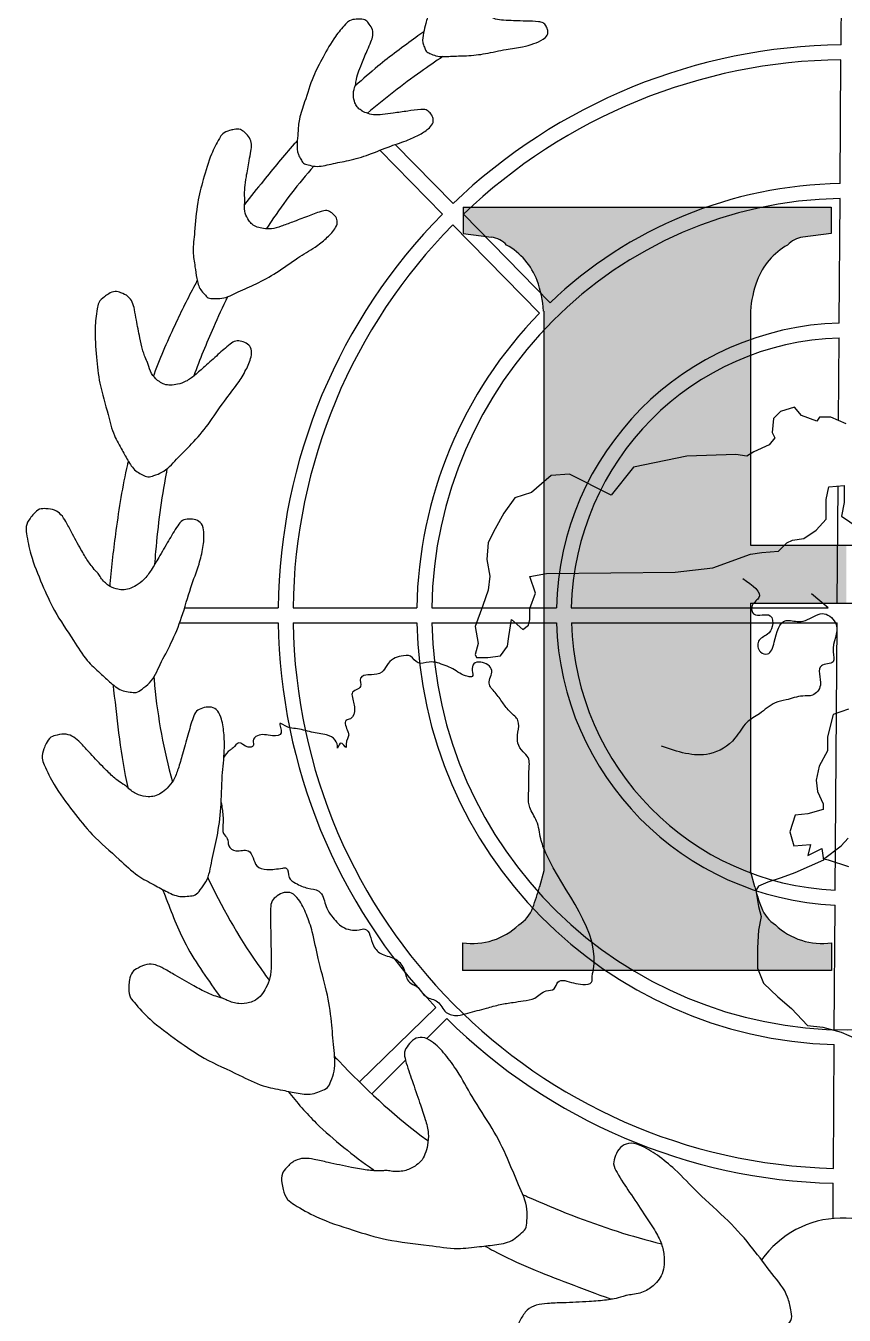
# Model space of a CAD drawing. Extents: x -2331248 to -1198620, y -977263 to -545844.
# Drawn here: x -2326467 to -2324678, y -710726 to -707908 of the extents above; entities that cross this region are included whole.
import ezdxf

# ---------------------------------------------------------------- set-up
doc = ezdxf.new("R2010")
doc.units = 0
doc.header["$LTSCALE"] = 1000
doc.header["$MEASUREMENT"] = 0
doc.layers.get('0').update_dxf_attribs({"linetype": 'CONTINUOUS'})

msp = doc.modelspace()

# ---------------------------------------------------------------- hatches: boundary and pattern name
msp.add_hatch(color=256).paths.add_polyline_path([(-2325335.1, -709754.7), (-2325344.3, -709789.6, -0.026595), (-2325358.9, -709835.4, -0.160007), (-2325389.4, -709873.2, -0.229054), (-2325512.2, -709912.4), (-2325512.2, -709972.7), (-2325109.1, -709972.7), (-2324706, -709972.7), (-2324706, -709912.4, -0.229054), (-2324828.8, -709873.2, -0.160007), (-2324859.4, -709835.4, -0.026595), (-2324874, -709789.6), (-2324883.1, -709754.7), (-2324883.1, -709170.2), (-2324673.6, -709170.2), (-2324673.6, -709043.2), (-2324883.1, -709043.2), (-2324883.1, -708531.8, -0.072496), (-2324868.8, -708465.2, -0.17836), (-2324802.2, -708387.5, -0.179281), (-2324768.8, -708370), (-2324706.9, -708362.1), (-2324706.9, -708304.4), (-2325109.1, -708304.4), (-2325511.3, -708304.4), (-2325511.3, -708362.1), (-2325449.4, -708370, -0.179281), (-2325416.1, -708387.5, -0.17836), (-2325349.4, -708465.2, -0.072496), (-2325335.1, -708531.8)])

# ---------------------------------------------------------------- linework, layer by layer
for p, q in [((-2324685.3, -707949.9), (-2324683.3, -707665.3)), ((-2324687.3, -708253), (-2324685.5, -707982.6)), ((-2325732.2, -708093.5), (-2325730.8, -708094.9)), ((-2325693, -708180.3), (-2325556.4, -708319.8)), ((-2325659.6, -708167.7), (-2325533.2, -708296.8)), ((-2324689.4, -708557.9), (-2324687.6, -708285.6)), ((-2325511.3, -708304.4), (-2325511.3, -708362.1)), ((-2325511.3, -708304.4), (-2324706.9, -708304.4)), ((-2325510.4, -708320.2), (-2325321.2, -708513.4)), ((-2324706.9, -708304.4), (-2324706.9, -708362.1)), ((-2325533.6, -708343.1), (-2325344.5, -708536.3)), ((-2325511.3, -708362.1), (-2325449.4, -708370)), ((-2324706.9, -708362.1), (-2324768.8, -708370)), ((-2325335.1, -708531.8), (-2325335.1, -709754.7)), ((-2324883.1, -708531.8), (-2324883.1, -709043.2)), ((-2324690.9, -708770.9), (-2324689.7, -708590.5)), ((-2324693.7, -709170.2), (-2324691.9, -708914.3)), ((-2324883.1, -709043.2), (-2324464.1, -709043.2)), ((-2324883.1, -709170.2), (-2324883.1, -709754.7)), ((-2324883.1, -709170.2), (-2324464.1, -709170.2)), ((-2324713.8, -709180.1), (-2324749.8, -709149.3)), ((-2326119.6, -709180.1), (-2325915.2, -709180.1)), ((-2325882.6, -709180.1), (-2325612.2, -709180.1)), ((-2325579.6, -709180.1), (-2325307.4, -709180.1)), ((-2325274.7, -709180.1), (-2324713.8, -709180.1)), ((-2326130.4, -709212.7), (-2325915.2, -709212.7)), ((-2325882.5, -709212.7), (-2325612.1, -709212.7)), ((-2325579.5, -709212.7), (-2325307.3, -709212.7)), ((-2325274.6, -709212.7), (-2324694, -709212.7)), ((-2324698, -709797.1), (-2324694, -709212.7)), ((-2325335.1, -709754.7), (-2325344.3, -709789.6)), ((-2324874, -709789.6), (-2324883.1, -709754.7)), ((-2324700.1, -710103.5), (-2324698.2, -709829.7)), ((-2325512.2, -709912.4), (-2325512.2, -709972.7)), ((-2324706, -709912.4), (-2324706, -709972.7)), ((-2324706, -709972.7), (-2325512.2, -709972.7)), ((-2325737.7, -710216.2), (-2325570.7, -710053.5)), ((-2325590.3, -710121.6), (-2325546.8, -710077.8)), ((-2324702.2, -710405.1), (-2324700.3, -710134.6)), ((-2325710.5, -710242.5), (-2325637, -710168.6)), ((-2324702.9, -710513.6), (-2324702.4, -710437.7))]:
    msp.add_line(p, q)
at = {"color": 1}
for points in [[(-2324674.4, -708778.4), (-2324708, -708763.2), (-2324732.4, -708763.2), (-2324738.5, -708772.3), (-2324772.1, -708760.1), (-2324787.4, -708741.8), (-2324817.9, -708751), (-2324833.2, -708766.2), (-2324836.2, -708796.7), (-2324830.1, -708808.9), (-2324842.3, -708824.2), (-2324875.9, -708839.4), (-2324891.2, -708848.6), (-2324915.6, -708845.5), (-2325022.5, -708848.6), (-2325138.5, -708873), (-2325187.4, -708934), (-2325279, -708888.3), (-2325318.7, -708891.3), (-2325340, -708909.6), (-2325361.4, -708927.9), (-2325398.1, -708940.1), (-2325422.5, -708973.7), (-2325440.8, -709007.3), (-2325456.1, -709037.8), (-2325459.1, -709074.4), (-2325453, -709111), (-2325456.1, -709141.5), (-2325468.3, -709175.1), (-2325484.6, -709221.3), (-2325478.5, -709257.9), (-2325484.6, -709282.3), (-2325481.5, -709288.4), (-2325457.1, -709288.4), (-2325429.6, -709285.3), (-2325414.3, -709264), (-2325411.3, -709242.6), (-2325405.2, -709206), (-2325380.8, -709227.4), (-2325368.5, -709218.2), (-2325365.5, -709206), (-2325365.5, -709181.6), (-2325353.3, -709148), (-2325365.5, -709111.4), (-2325328.9, -709105.3), (-2325047.9, -709102.3), (-2324965.5, -709093.1), (-2324883.1, -709062.6), (-2324858.6, -709059.5), (-2324822, -709056.5), (-2324803.7, -709038.2), (-2324791.5, -709032.1), (-2324767, -709029), (-2324739.5, -709010.7), (-2324718.2, -708986.3), (-2324718.2, -708943.6), (-2324712.1, -708916.1), (-2324678.5, -708913.1), (-2324678.5, -708949.7), (-2324684.6, -708980.2), (-2324647.9, -709004.6)], [(-2324669.3, -709401.3), (-2324702.9, -709413.5), (-2324715.1, -709462.3), (-2324715.1, -709492.8), (-2324733.4, -709526.4), (-2324739.5, -709556.9), (-2324736.5, -709581.3), (-2324724.3, -709608.8), (-2324724.3, -709621), (-2324757.9, -709630.1), (-2324785.3, -709633.2), (-2324797.6, -709669.8), (-2324788.4, -709700.3), (-2324751.8, -709697.2), (-2324757.9, -709721.6), (-2324727.3, -709706.4), (-2324723.6, -709731.5), (-2324786.4, -709759.1), (-2324815.9, -709770.2), (-2324845.4, -709779.4), (-2324865.7, -709788.6), (-2324871.3, -709797.9), (-2324865.7, -709832.9), (-2324860.2, -709855), (-2324865.7, -709884.5), (-2324867.6, -709923.3), (-2324867.6, -709967.5), (-2324854.7, -710000.7), (-2324823.3, -710030.2), (-2324793.8, -710056), (-2324758.7, -710092.9), (-2324725.5, -710096.6), (-2324684.9, -710107.7), (-2324651.7, -710122.4)], [(-2324668.3, -709746.2), (-2324712.6, -709731.5), (-2324723.6, -709729.6), (-2324684.9, -709700.1), (-2324670.1, -709683.5)]]:
    msp.add_lwpolyline(points, dxfattribs=at)
for centre, radius, start, end in [((-2324671.2, -709194), 1244.1, 90.6474, 133.856), ((-2324671.2, -709194), 1211.5, 90.6755, 133.8417), ((-2324671.2, -709194), 941.1, 90.983, 133.6857), ((-2324671.2, -709194), 908.5, 91.0325, 179.1258), ((-2324671.2, -709194), 1244.1, 135.3592, 179.3616), ((-2324671.2, -709194), 1211.5, 135.3854, 179.3444), ((-2325456.3, -708423.7), 54.1, 42.0433, 82.6996), ((-2324762, -708423.7), 54.1, 97.3004, 137.9567), ((-2325488.2, -708516.8), 148.1, 20.3964, 60.8482), ((-2324730, -708516.8), 148.1, 119.1518, 159.6036), ((-2325570.8, -708547.5), 236.2, 3.8106, 20.3964), ((-2324647.5, -708547.5), 236.2, 159.6036, 176.1894), ((-2324671.2, -709194), 941.1, 135.673, 179.1561), ((-2324671.2, -709194), 636.3, 91.6431, 178.7518), ((-2324671.2, -709194), 603.7, 91.7533, 178.6843), ((-2324671.2, -709194), 1244.1, 180.8649, 223.6998), ((-2324671.2, -709194), 1211.5, 180.8882, 268.5351), ((-2324671.2, -709194), 941.1, 181.1433, 268.2277), ((-2324671.2, -709194), 908.5, 181.1844, 358.8156), ((-2324671.2, -709194), 636.3, 181.6911, 267.5675), ((-2324671.2, -709194), 603.7, 181.7825, 267.4573), ((-2325781.6, -709675.3), 452, 339.2565, 345.3501), ((-2324436.7, -709675.3), 452, 194.6499, 200.7435), ((-2325431.7, -709807.8), 77.9, 302.8938, 339.2565), ((-2324786.5, -709807.8), 77.9, 200.7435, 237.1062), ((-2325491.3, -709765.7), 148.1, 261.8736, 313.4788), ((-2324726.9, -709765.7), 148.1, 226.5212, 278.1264), ((-2324671.2, -709194), 1244.1, 225.2684, 268.5632), ((-2324682.6, -710729.3), 215.6, 37.5741, 144.9041)]:
    msp.add_arc(centre, radius, start, end)
for points, knots in [([(-2325463.7, -707827.1), (-2325463.6, -707826.4), (-2325460.5, -707817.2), (-2325456.2, -707808), (-2325443.8, -707787.4), (-2325432.1, -707769.2), (-2325421, -707752.8), (-2325414.1, -707740.7), (-2325412.4, -707728), (-2325416.9, -707717.5), (-2325422.3, -707707.1), (-2325432.2, -707704.1), (-2325442.8, -707702.3), (-2325454.2, -707701.7), (-2325469.4, -707713), (-2325492, -707731.9), (-2325517.5, -707763.7), (-2325546.9, -707801.3), (-2325565.6, -707840.9), (-2325585.6, -707874), (-2325591.8, -707901.5), (-2325598.1, -707923.6), (-2325601, -707942), (-2325595.8, -707954.6), (-2325593, -707964.7), (-2325582.1, -707969.2), (-2325565.3, -707977), (-2325537.2, -707974.2), (-2325501.5, -707974.2), (-2325460.5, -707969.8), (-2325420.4, -707959.7), (-2325384.6, -707955.5), (-2325357.3, -707948), (-2325338.7, -707940.3), (-2325326.3, -707930.1), (-2325325, -707918.2), (-2325329.5, -707909.2), (-2325335.9, -707900.6), (-2325352, -707898.5), (-2325373.2, -707898.1), (-2325398.8, -707897.2), (-2325421.3, -707896.5), (-2325439.4, -707894.8), (-2325452.7, -707888.4), (-2325462.5, -707881.5), (-2325469.3, -707873.4), (-2325472.6, -707862.6), (-2325473.6, -707849.2), (-2325469.2, -707837.1), (-2325464.7, -707830.2), (-2325463.9, -707827.5), (-2325463.7, -707827)], [13.077213, 13.077213, 13.077213, 13.077213, 13.120526, 13.560263, 14.011793, 14.691864, 15.094349, 15.38576, 15.650406, 15.951091, 16.170089, 16.426599, 16.623019, 16.932745, 17.173585, 17.897756, 18.998414, 19.984356, 21.206376, 22.026155, 22.651219, 23.14138, 23.642442, 23.881721, 24.094079, 24.321994, 24.651393, 25.387501, 26.19836, 27.15922, 28.228555, 29.073063, 29.655064, 30.184934, 30.476632, 30.707368, 30.947902, 31.171247, 31.411907, 32.016305, 32.678016, 33.180541, 33.586718, 33.920223, 34.188456, 34.423672, 34.634205, 34.965314, 35.339812, 35.497413, 35.533576, 35.533576, 35.533576, 35.533576]), ([(-2325745.6, -708034.4), (-2325745.6, -708033.6), (-2325743.9, -708023), (-2325741, -708012.1), (-2325731.3, -707987.1), (-2325721.9, -707965.1), (-2325712.9, -707944.9), (-2325707.7, -707930.4), (-2325708.1, -707916.1), (-2325715.1, -707905.5), (-2325723, -707895.2), (-2325734.4, -707893.7), (-2325746.4, -707893.8), (-2325759, -707895.3), (-2325773.4, -707910.6), (-2325794.6, -707935.6), (-2325816.4, -707975.3), (-2325841.5, -708022), (-2325854.5, -708068.9), (-2325870.1, -708108.9), (-2325871.6, -708140.2), (-2325874.2, -708165.6), (-2325874, -708186.3), (-2325865.9, -708199.2), (-2325860.9, -708209.6), (-2325848, -708212.5), (-2325828.2, -708217.8), (-2325797.9, -708209.5), (-2325758.9, -708202.7), (-2325714.9, -708190.1), (-2325672.8, -708171.3), (-2325634.5, -708159.9), (-2325606, -708146.5), (-2325587.2, -708134.5), (-2325575.5, -708121), (-2325576.3, -708107.8), (-2325582.9, -708098.8), (-2325591.6, -708090.5), (-2325609.6, -708091.4), (-2325632.9, -708094.9), (-2325661.2, -708098.8), (-2325685.9, -708102.3), (-2325706, -708103.9), (-2325721.7, -708099.5), (-2325733.9, -708093.7), (-2325742.8, -708086.2), (-2325748.5, -708074.9), (-2325752.1, -708060.5), (-2325749.6, -708046.4), (-2325746, -708038), (-2325745.6, -708034.9), (-2325745.5, -708034.3)], [13.077213, 13.077213, 13.077213, 13.077213, 13.120526, 13.560263, 14.011793, 14.691864, 15.094349, 15.38576, 15.650406, 15.951091, 16.170089, 16.426599, 16.623019, 16.932745, 17.173585, 17.897756, 18.998414, 19.984356, 21.206376, 22.026155, 22.651219, 23.14138, 23.642442, 23.881721, 24.094079, 24.321994, 24.651393, 25.387501, 26.19836, 27.15922, 28.228555, 29.073063, 29.655064, 30.184934, 30.476632, 30.707368, 30.947902, 31.171247, 31.411907, 32.016305, 32.678016, 33.180541, 33.586718, 33.920223, 34.188456, 34.423672, 34.634205, 34.965314, 35.339812, 35.497413, 35.533576, 35.533576, 35.533576, 35.533576]), ([(-2325597.1, -707921.3), (-2325602.8, -707925.4), (-2325636.6, -707949.9), (-2325687.7, -707987.5), (-2325730.2, -708024.8), (-2325746.6, -708039.2), (-2325746.6, -708039.2)], [3.217272, 3.217272, 3.217272, 3.217272, 3.652302, 5.825507, 7.179914, 7.186565, 7.186565, 7.186565, 7.186565]), ([(-2325555.5, -707975.5), (-2325571.5, -707986.4), (-2325628.1, -708025.4), (-2325682.8, -708067.4), (-2325720.3, -708099.5)], [3.293663, 3.293663, 3.293663, 3.293663, 4.503387, 7.588139, 7.588139, 7.588139, 7.588139]), ([(-2325987.9, -708288), (-2325988.1, -708287.2), (-2325988.8, -708275.4), (-2325988.4, -708263), (-2325984.2, -708233.9), (-2325979.6, -708207.9), (-2325974.8, -708184.1), (-2325972.8, -708167.3), (-2325976.8, -708152), (-2325986.9, -708142.3), (-2325997.9, -708133.3), (-2326010.5, -708134.5), (-2326023.3, -708137.5), (-2326036.5, -708142.2), (-2326048.2, -708162.1), (-2326064.7, -708194.2), (-2326078.4, -708242.1), (-2326093.7, -708298.4), (-2326096.1, -708351.8), (-2326103, -708398.6), (-2326097, -708432.5), (-2326093.6, -708460.3), (-2326088.2, -708482.5), (-2326076.3, -708494.3), (-2326068.4, -708504.2), (-2326053.9, -708504.2), (-2326031.3, -708505), (-2326001, -708488.6), (-2325960.8, -708471.7), (-2325916.7, -708447.4), (-2325876.2, -708416.9), (-2325837.9, -708395.3), (-2325810.7, -708373.9), (-2325793.4, -708356.5), (-2325784.2, -708339.1), (-2325788.3, -708325.1), (-2325797.7, -708317.1), (-2325809, -708310.4), (-2325828.1, -708315.7), (-2325852.2, -708325.2), (-2325881.5, -708336.3), (-2325907.2, -708346.2), (-2325928.3, -708352.8), (-2325946.3, -708351.9), (-2325960.7, -708348.8), (-2325972.2, -708342.9), (-2325981.1, -708332.2), (-2325988.5, -708317.6), (-2325989.3, -708301.9), (-2325987.5, -708292), (-2325987.8, -708288.6), (-2325987.8, -708287.9)], [13.077213, 13.077213, 13.077213, 13.077213, 13.120526, 13.560263, 14.011793, 14.691864, 15.094349, 15.38576, 15.650406, 15.951091, 16.170089, 16.426599, 16.623019, 16.932745, 17.173585, 17.897756, 18.998414, 19.984356, 21.206376, 22.026155, 22.651219, 23.14138, 23.642442, 23.881721, 24.094079, 24.321994, 24.651393, 25.387501, 26.19836, 27.15922, 28.228555, 29.073063, 29.655064, 30.184934, 30.476632, 30.707368, 30.947902, 31.171247, 31.411907, 32.016305, 32.678016, 33.180541, 33.586718, 33.920223, 34.188456, 34.423672, 34.634205, 34.965314, 35.339812, 35.497413, 35.533576, 35.533576, 35.533576, 35.533576]), ([(-2325873.4, -708159.4), (-2325875.6, -708161.8), (-2325901.4, -708189.9), (-2325939.4, -708236.9), (-2325975.2, -708281.4), (-2325988.5, -708299)], [10.824914, 10.824914, 10.824914, 10.824914, 11.027742, 13.214589, 14.594713, 14.594713, 14.594713, 14.594713]), ([(-2325837.4, -708214.9), (-2325871, -708253.2), (-2325905.9, -708298.9), (-2325937.7, -708346.7), (-2325941.1, -708352)], [11.012867, 11.012867, 11.012867, 11.012867, 14.193364, 14.591432, 14.591432, 14.591432, 14.591432]), ([(-2326092.1, -708464.9), (-2326093, -708466.5), (-2326109, -708496.5), (-2326142.5, -708563.7), (-2326172.8, -708632.3), (-2326187.5, -708672.3), (-2326188, -708673.8)], [18.66986, 18.66986, 18.66986, 18.66986, 18.782901, 20.7969, 23.363188, 23.460767, 23.460767, 23.460767, 23.460767]), ([(-2326201.3, -708642.3), (-2326201.8, -708641.5), (-2326207.2, -708629.7), (-2326211.6, -708616.8), (-2326218.7, -708585.2), (-2326224.1, -708556.7), (-2326228.5, -708530.4), (-2326232.9, -708512.2), (-2326243.1, -708498.2), (-2326257.2, -708492.1), (-2326272, -708487.1), (-2326284.6, -708493.3), (-2326296.5, -708501.3), (-2326308.2, -708511.4), (-2326312.5, -708536.4), (-2326317, -708575.8), (-2326312.4, -708630.4), (-2326306.1, -708694.3), (-2326287.8, -708750.1), (-2326276.6, -708801), (-2326257.1, -708833.5), (-2326242.7, -708860.8), (-2326228.5, -708881.5), (-2326211.8, -708889), (-2326199.7, -708896.1), (-2326184.8, -708890.4), (-2326161.3, -708882.4), (-2326136.5, -708853.7), (-2326101.7, -708820.6), (-2326065.9, -708778.4), (-2326036.2, -708731.3), (-2326005.2, -708694.1), (-2325985.6, -708661.5), (-2325974.6, -708636.8), (-2325971.9, -708615.4), (-2325981.6, -708602.6), (-2325994.4, -708598), (-2326008.6, -708595.4), (-2326026.2, -708608.4), (-2326047.3, -708627.6), (-2326073.1, -708650.5), (-2326095.7, -708670.7), (-2326114.8, -708685.7), (-2326133.6, -708691.8), (-2326149.7, -708694.2), (-2326163.8, -708692.6), (-2326177, -708685.1), (-2326190.4, -708673), (-2326197.3, -708657.2), (-2326199.4, -708646.2), (-2326201, -708642.9), (-2326201.3, -708642.2)], [13.077213, 13.077213, 13.077213, 13.077213, 13.120526, 13.560263, 14.011793, 14.691864, 15.094349, 15.38576, 15.650406, 15.951091, 16.170089, 16.426599, 16.623019, 16.932745, 17.173585, 17.897756, 18.998414, 19.984356, 21.206376, 22.026155, 22.651219, 23.14138, 23.642442, 23.881721, 24.094079, 24.321994, 24.651393, 25.387501, 26.19836, 27.15922, 28.228555, 29.073063, 29.655064, 30.184934, 30.476632, 30.707368, 30.947902, 31.171247, 31.411907, 32.016305, 32.678016, 33.180541, 33.586718, 33.920223, 34.188456, 34.423672, 34.634205, 34.965314, 35.339812, 35.497413, 35.533576, 35.533576, 35.533576, 35.533576]), ([(-2326025.6, -708500.5), (-2326036.5, -708522.6), (-2326063, -708579.4), (-2326086.4, -708637.6), (-2326099.4, -708673.4)], [18.148121, 18.148121, 18.148121, 18.148121, 19.682962, 22.062356, 22.062356, 22.062356, 22.062356]), ([(-2326242.8, -708859.6), (-2326243.4, -708862.1), (-2326255, -708912), (-2326269.3, -709001.5), (-2326279.8, -709090.4), (-2326282.9, -709131.2), (-2326283.1, -709132.9)], [27.498238, 27.498238, 27.498238, 27.498238, 27.657433, 30.703039, 33.149521, 33.25637, 33.25637, 33.25637, 33.25637]), ([(-2326157.7, -708876), (-2326158.5, -708879.7), (-2326170.5, -708939.4), (-2326179.2, -709009.5), (-2326184.7, -709076.3), (-2326185.4, -709085.8)], [26.457719, 26.457719, 26.457719, 26.457719, 26.689194, 30.26996, 30.865347, 30.865347, 30.865347, 30.865347]), ([(-2326311.5, -709102), (-2326312.4, -709101.3), (-2326322, -709090.7), (-2326330.9, -709078.7), (-2326349, -709048), (-2326364.2, -709019.9), (-2326377.7, -708993.8), (-2326388.4, -708976.4), (-2326403.8, -708965), (-2326420.6, -708963.5), (-2326437.8, -708963.2), (-2326448.9, -708973.9), (-2326458.7, -708986.4), (-2326467.6, -709000.8), (-2326463.6, -709028.5), (-2326455.1, -709071.2), (-2326431.8, -709126.9), (-2326403.8, -709191.7), (-2326365.8, -709244), (-2326337, -709293.4), (-2326305.6, -709320.9), (-2326281.4, -709344.7), (-2326259.6, -709361.6), (-2326239.5, -709363.8), (-2326224.5, -709367.2), (-2326210.8, -709356.3), (-2326188.9, -709339.9), (-2326172.5, -709301.5), (-2326147.2, -709255.2), (-2326123.9, -709198.9), (-2326108.7, -709139.6), (-2326088.7, -709090.2), (-2326079.1, -709049.4), (-2326076, -709019.9), (-2326080.4, -708996.5), (-2326094.9, -708986.4), (-2326109.8, -708985.9), (-2326125.5, -708988), (-2326139.6, -709007.5), (-2326155.2, -709034.7), (-2326174.5, -709067.4), (-2326191.4, -709096.1), (-2326206.4, -709118.3), (-2326224, -709131), (-2326240, -709138.9), (-2326255.3, -709142), (-2326271.7, -709138.6), (-2326289.8, -709130.4), (-2326302.4, -709116.2), (-2326308.2, -709105.4), (-2326311.1, -709102.4), (-2326311.6, -709101.9)], [13.077213, 13.077213, 13.077213, 13.077213, 13.120526, 13.560263, 14.011793, 14.691864, 15.094349, 15.38576, 15.650406, 15.951091, 16.170089, 16.426599, 16.623019, 16.932745, 17.173585, 17.897756, 18.998414, 19.984356, 21.206376, 22.026155, 22.651219, 23.14138, 23.642442, 23.881721, 24.094079, 24.321994, 24.651393, 25.387501, 26.19836, 27.15922, 28.228555, 29.073063, 29.655064, 30.184934, 30.476632, 30.707368, 30.947902, 31.171247, 31.411907, 32.016305, 32.678016, 33.180541, 33.586718, 33.920223, 34.188456, 34.423672, 34.634205, 34.965314, 35.339812, 35.497413, 35.533576, 35.533576, 35.533576, 35.533576]), ([(-2326186.8, -709331.4), (-2326186.3, -709337.6), (-2326179.6, -709414.8), (-2326165.2, -709491.4), (-2326146.3, -709560.4)], [35.980817, 35.980817, 35.980817, 35.980817, 36.370011, 40.813039, 40.813039, 40.813039, 40.813039]), ([(-2326276.3, -709348.1), (-2326275.8, -709352.1), (-2326266.4, -709427.3), (-2326259.9, -709503.5), (-2326243.6, -709573.2), (-2326243.6, -709573.3)], [37.749373, 37.749373, 37.749373, 37.749373, 37.995926, 42.481303, 42.490057, 42.490057, 42.490057, 42.490057]), ([(-2326251.2, -709567.3), (-2326252.2, -709566.9), (-2326264.5, -709558.9), (-2326276.6, -709549.2), (-2326302.6, -709523.3), (-2326325.1, -709499.2), (-2326345.4, -709476.7), (-2326360.7, -709462.1), (-2326379, -709454.8), (-2326396.2, -709457.6), (-2326413.4, -709461.9), (-2326421.7, -709475.4), (-2326428.2, -709490.4), (-2326433.3, -709507.1), (-2326422.1, -709533.7), (-2326402.4, -709574.1), (-2326364.7, -709623.6), (-2326319.8, -709681), (-2326268.2, -709723.2), (-2326226.6, -709765), (-2326188.1, -709784.3), (-2326157.7, -709801.6), (-2326131.5, -709812.8), (-2326110.9, -709809.8), (-2326095, -709809.3), (-2326084.2, -709794.7), (-2326066.6, -709772.7), (-2326060.3, -709730.2), (-2326047.2, -709677.3), (-2326038.6, -709615.1), (-2326039, -709551.9), (-2326031.9, -709497.4), (-2326033, -709454.2), (-2326037.6, -709423.9), (-2326048.1, -709401.8), (-2326065.2, -709395.4), (-2326080.2, -709398.8), (-2326095.3, -709405.1), (-2326104.3, -709428.2), (-2326112.7, -709459.4), (-2326123.5, -709497), (-2326132.8, -709530.1), (-2326142, -709556.1), (-2326156.2, -709573.5), (-2326170.2, -709585.5), (-2326184.6, -709592.6), (-2326201.9, -709593.5), (-2326222, -709590.1), (-2326238.3, -709579.1), (-2326246.9, -709569.9), (-2326250.6, -709567.7), (-2326251.2, -709567.2)], [13.077213, 13.077213, 13.077213, 13.077213, 13.120526, 13.560263, 14.011793, 14.691864, 15.094349, 15.38576, 15.650406, 15.951091, 16.170089, 16.426599, 16.623019, 16.932745, 17.173585, 17.897756, 18.998414, 19.984356, 21.206376, 22.026155, 22.651219, 23.14138, 23.642442, 23.881721, 24.094079, 24.321994, 24.651393, 25.387501, 26.19836, 27.15922, 28.228555, 29.073063, 29.655064, 30.184934, 30.476632, 30.707368, 30.947902, 31.171247, 31.411907, 32.016305, 32.678016, 33.180541, 33.586718, 33.920223, 34.188456, 34.423672, 34.634205, 34.965314, 35.339812, 35.497413, 35.533576, 35.533576, 35.533576, 35.533576]), ([(-2326068.9, -709769.8), (-2326065.6, -709776.8), (-2326030.3, -709850.4), (-2325985.3, -709925.5), (-2325938.3, -709989.5), (-2325934.7, -709994.2)], [45.438691, 45.438691, 45.438691, 45.438691, 45.919967, 50.518444, 50.88878, 50.88878, 50.88878, 50.88878]), ([(-2326038.8, -710032.8), (-2326039.9, -710032.6), (-2326055, -710028.3), (-2326070.2, -710022.2), (-2326104.6, -710003.9), (-2326134.8, -709986.4), (-2326162.3, -709969.9), (-2326182.3, -709959.7), (-2326203.1, -709957.9), (-2326219.7, -709966.1), (-2326235.9, -709975.7), (-2326240.1, -709992), (-2326242.1, -710009.2), (-2326242.1, -710027.8), (-2326222.6, -710051.3), (-2326190.2, -710086.3), (-2326136.7, -710124.8), (-2326073.4, -710169.2), (-2326008.1, -710196.2), (-2325952.9, -710225.8), (-2325908, -710233.5), (-2325871.8, -710241.7), (-2325841.7, -710245), (-2325821.8, -710235.5), (-2325805.8, -710230.1), (-2325799.3, -710212.1), (-2325788.2, -710184.3), (-2325795, -710139.2), (-2325797.9, -710081.5), (-2325808.4, -710015.7), (-2325828.2, -709951.7), (-2325837.8, -709894.2), (-2325852.3, -709850.8), (-2325866.3, -709821.4), (-2325883.7, -709802.2), (-2325903, -709801), (-2325917.2, -709809.1), (-2325930.6, -709820.1), (-2325932.6, -709846.3), (-2325931.5, -709880.6), (-2325930.9, -709922.1), (-2325930.1, -709958.5), (-2325931.4, -709987.8), (-2325940.6, -710009.7), (-2325951, -710026.3), (-2325963.4, -710037.9), (-2325980.7, -710044.1), (-2326002.2, -710046.8), (-2326022.1, -710040.8), (-2326033.7, -710034), (-2326038.1, -710032.9), (-2326038.9, -710032.7)], [13.077213, 13.077213, 13.077213, 13.077213, 13.120526, 13.560263, 14.011793, 14.691864, 15.094349, 15.38576, 15.650406, 15.951091, 16.170089, 16.426599, 16.623019, 16.932745, 17.173585, 17.897756, 18.998414, 19.984356, 21.206376, 22.026155, 22.651219, 23.14138, 23.642442, 23.881721, 24.094079, 24.321994, 24.651393, 25.387501, 26.19836, 27.15922, 28.228555, 29.073063, 29.655064, 30.184934, 30.476632, 30.707368, 30.947902, 31.171247, 31.411907, 32.016305, 32.678016, 33.180541, 33.586718, 33.920223, 34.188456, 34.423672, 34.634205, 34.965314, 35.339812, 35.497413, 35.533576, 35.533576, 35.533576, 35.533576]), ([(-2326167.7, -709795.8), (-2326165.9, -709800.3), (-2326149.9, -709841.3), (-2326118.3, -709926), (-2326067.2, -709994.7), (-2326040.3, -710032.5)], [47.387864, 47.387864, 47.387864, 47.387864, 47.693158, 50.122263, 53.010165, 53.010165, 53.010165, 53.010165]), ([(-2325683, -710410), (-2325684.3, -710410.3), (-2325701.5, -710410.8), (-2325719.4, -710409.5), (-2325761.7, -710401.9), (-2325799.2, -710393.9), (-2325833.6, -710385.8), (-2325858, -710381.9), (-2325880.3, -710387.1), (-2325895, -710401.2), (-2325908.7, -710416.7), (-2325907.6, -710435.2), (-2325903.9, -710453.9), (-2325897.6, -710473.3), (-2325869.3, -710491.4), (-2325823.5, -710517), (-2325754.5, -710539.4), (-2325673.3, -710564.6), (-2325595.8, -710570.8), (-2325528, -710583.1), (-2325478.4, -710576), (-2325437.7, -710572.5), (-2325405.2, -710565.8), (-2325387.4, -710549.2), (-2325372.5, -710538.1), (-2325371.8, -710517), (-2325369.6, -710484.2), (-2325391.9, -710439.3), (-2325414.4, -710379.9), (-2325447.6, -710314.5), (-2325489.9, -710254.1), (-2325519.3, -710197.2), (-2325549.1, -710156.6), (-2325573.6, -710130.6), (-2325598.4, -710116.3), (-2325619, -710121.6), (-2325631.1, -710134.8), (-2325641.5, -710150.9), (-2325634.7, -710179), (-2325622, -710214.5), (-2325607.4, -710257.8), (-2325594.3, -710295.6), (-2325585.8, -710326.7), (-2325587.9, -710352.8), (-2325593.3, -710373.6), (-2325602.4, -710390), (-2325618.4, -710402.3), (-2325640, -710412.4), (-2325662.8, -710412.7), (-2325677.3, -710409.6), (-2325682.2, -710409.9), (-2325683.1, -710409.9)], [13.077213, 13.077213, 13.077213, 13.077213, 13.120526, 13.560263, 14.011793, 14.691864, 15.094349, 15.38576, 15.650406, 15.951091, 16.170089, 16.426599, 16.623019, 16.932745, 17.173585, 17.897756, 18.998414, 19.984356, 21.206376, 22.026155, 22.651219, 23.14138, 23.642442, 23.881721, 24.094079, 24.321994, 24.651393, 25.387501, 26.19836, 27.15922, 28.228555, 29.073063, 29.655064, 30.184934, 30.476632, 30.707368, 30.947902, 31.171247, 31.411907, 32.016305, 32.678016, 33.180541, 33.586718, 33.920223, 34.188456, 34.423672, 34.634205, 34.965314, 35.339812, 35.497413, 35.533576, 35.533576, 35.533576, 35.533576]), ([(-2325791.9, -710161), (-2325788.8, -710164.1), (-2325729.3, -710226.3), (-2325662.9, -710290.2), (-2325592.3, -710341.4), (-2325587.5, -710344.8)], [55.462264, 55.462264, 55.462264, 55.462264, 55.736204, 60.824102, 61.190688, 61.190688, 61.190688, 61.190688]), ([(-2325893.6, -710236.8), (-2325874.3, -710261), (-2325819, -710325.3), (-2325749.9, -710377), (-2325705.7, -710409.5), (-2325704.6, -710410.3)], [58.249069, 58.249069, 58.249069, 58.249069, 60.187248, 63.526782, 63.611078, 63.611078, 63.611078, 63.611078]), ([(-2325156.9, -710683.6), (-2325158.1, -710684.2), (-2325176.3, -710689.6), (-2325195.8, -710693.2), (-2325242.8, -710696.9), (-2325285, -710698.8), (-2325323.8, -710699.8), (-2325350.8, -710702.5), (-2325373.2, -710714.2), (-2325384.8, -710733.3), (-2325395.1, -710753.7), (-2325388.8, -710773), (-2325379.6, -710791.9), (-2325367.6, -710810.8), (-2325332.4, -710822.1), (-2325276.5, -710836.7), (-2325196.8, -710841.2), (-2325103.5, -710845.3), (-2325019.2, -710830.3), (-2324943.7, -710824.6), (-2324892.9, -710803.2), (-2324850.6, -710788.1), (-2324817.8, -710771.9), (-2324803.5, -710749.3), (-2324790.8, -710733.4), (-2324795.9, -710710.8), (-2324802.7, -710675.2), (-2324838.9, -710633.6), (-2324879.4, -710576.7), (-2324932.9, -710516.4), (-2324994.8, -710463.9), (-2325042, -710411.6), (-2325085, -710376.6), (-2325118.4, -710355.8), (-2325148.6, -710347.5), (-2325169.1, -710358.8), (-2325178.3, -710376.3), (-2325184.9, -710396.2), (-2325169.8, -710424.3), (-2325146.5, -710458.6), (-2325118.8, -710500.5), (-2325094.4, -710537.2), (-2325076.6, -710567.8), (-2325071.6, -710596.2), (-2325071.5, -710619.9), (-2325076.7, -710639.8), (-2325090.2, -710657.4), (-2325110.4, -710674.2), (-2325134.6, -710680.9), (-2325150.9, -710681.6), (-2325156.1, -710683.3), (-2325157, -710683.6)], [13.077213, 13.077213, 13.077213, 13.077213, 13.120526, 13.560263, 14.011793, 14.691864, 15.094349, 15.38576, 15.650406, 15.951091, 16.170089, 16.426599, 16.623019, 16.932745, 17.173585, 17.897756, 18.998414, 19.984356, 21.206376, 22.026155, 22.651219, 23.14138, 23.642442, 23.881721, 24.094079, 24.321994, 24.651393, 25.387501, 26.19836, 27.15922, 28.228555, 29.073063, 29.655064, 30.184934, 30.476632, 30.707368, 30.947902, 31.171247, 31.411907, 32.016305, 32.678016, 33.180541, 33.586718, 33.920223, 34.188456, 34.423672, 34.634205, 34.965314, 35.339812, 35.497413, 35.533576, 35.533576, 35.533576, 35.533576]), ([(-2325380.8, -710462.2), (-2325377.3, -710463.8), (-2325310, -710494.6), (-2325210, -710533.7), (-2325110.4, -710561.9), (-2325077.8, -710570), (-2325077.8, -710570)], [66.140857, 66.140857, 66.140857, 66.140857, 66.379991, 70.751174, 72.846531, 72.846618, 72.846618, 72.846618, 72.846618]), ([(-2325463.4, -710574.8), (-2325457, -710578.4), (-2325398.7, -710610.7), (-2325305.8, -710646.9), (-2325218.7, -710680.1), (-2325186.6, -710690.7), (-2325185.4, -710691)], [69.69432, 69.69432, 69.69432, 69.69432, 70.152891, 73.860965, 75.899719, 75.976609, 75.976609, 75.976609, 75.976609])]:
    msp.add_open_spline(points, degree=3, knots=knots)
msp.add_spline([(-2324899.9, -709116), (-2324865.6, -709158.8), (-2324880.6, -709178.1), (-2324876.3, -709193.1), (-2324839.9, -709197.4), (-2324835.6, -709220.9), (-2324846.3, -709238.1), (-2324865.6, -709253.1), (-2324861.3, -709276.6), (-2324846.3, -709280.9), (-2324831.3, -709255.2), (-2324805.6, -709208.1), (-2324777.7, -709210.2), (-2324758.4, -709205.9), (-2324722, -709193.1), (-2324696.3, -709216.6), (-2324702.7, -709276.6), (-2324702.7, -709298), (-2324728.4, -709306.6), (-2324730.6, -709349.4), (-2324747.7, -709370.9), (-2324769.1, -709373), (-2324805.6, -709381.6), (-2324829.2, -709388), (-2324863.5, -709411.6), (-2324891.3, -709430.8), (-2324917.1, -709465.1), (-2324972.8, -709499.4), (-2325077.8, -709482.2)], degree=3, dxfattribs=at)
msp.add_open_spline([(-2326039.7, -709605.3), (-2326038.1, -709615.1), (-2326035.5, -709631), (-2326035.4, -709653.7), (-2326037.8, -709672.9), (-2326023.5, -709684.1), (-2326026.4, -709702.5), (-2326005.3, -709716), (-2325980.6, -709704.3), (-2325968.8, -709726.9), (-2325964.3, -709747.8), (-2325934.7, -709754.4), (-2325915.7, -709750.2), (-2325891.3, -709747), (-2325895.5, -709772), (-2325873.7, -709783.7), (-2325852.7, -709794.5), (-2325830.1, -709794.7), (-2325814.2, -709811.3), (-2325813.1, -709833.9), (-2325795.7, -709857.3), (-2325775.9, -709881.6), (-2325747, -709886.7), (-2325714.8, -709877.3), (-2325712.8, -709918), (-2325688.1, -709940.6), (-2325655.8, -709943.9), (-2325637.6, -709970.9), (-2325633.8, -709999.4), (-2325606.9, -710007.3), (-2325596.4, -710034.1), (-2325562.3, -710036.3), (-2325552.8, -710068), (-2325523.4, -710072.7), (-2325494.7, -710064), (-2325463.6, -710056.3), (-2325431, -710046.6), (-2325403.8, -710042.8), (-2325378.8, -710039), (-2325351.8, -710035.8), (-2325335.4, -710014.7), (-2325309.7, -710016.9), (-2325305.1, -709987.3), (-2325272.1, -710000.5), (-2325251.4, -710003.7), (-2325226.9, -710002.8), (-2325229.7, -709985.4), (-2325206.1, -709889.5), (-2325301.9, -709792.3), (-2325343.6, -709683.4), (-2325346.4, -709647.1), (-2325372.7, -709613), (-2325365.8, -709572.9), (-2325368.6, -709537.9), (-2325363.7, -709509.5), (-2325382, -709494.2), (-2325394.1, -709476), (-2325391.7, -709451.9), (-2325386.5, -709424.7), (-2325409.6, -709408.2), (-2325425.1, -709387.1), (-2325439.1, -709366.3), (-2325461.4, -709344.9), (-2325439.3, -709315.2), (-2325467, -709296.1), (-2325489.8, -709300.4), (-2325492.7, -709315.7), (-2325487.4, -709332.4), (-2325512.7, -709328.8), (-2325527.2, -709315.6), (-2325555.9, -709304), (-2325580.5, -709294.2), (-2325611.1, -709307.3), (-2325623.6, -709281.3), (-2325646, -709285.6), (-2325664.9, -709290.3), (-2325678.2, -709304.9), (-2325687.9, -709324.7), (-2325709.6, -709327.1), (-2325725.3, -709326.2), (-2325740.1, -709335), (-2325727.1, -709357.9), (-2325755, -709360.4), (-2325753, -709380.9), (-2325745.4, -709397.2), (-2325750.8, -709423), (-2325774.3, -709425.8), (-2325764.4, -709445.3), (-2325759, -709462.2), (-2325768.5, -709470.7), (-2325764.8, -709492.9), (-2325779.5, -709462.9), (-2325786.3, -709490.3), (-2325785.8, -709486.4), (-2325785, -709480.5), (-2325789.1, -709465.8), (-2325813.3, -709455.4), (-2325842.9, -709453.4), (-2325871.9, -709442.9), (-2325893.5, -709443.9), (-2325919.4, -709423.9), (-2325900.5, -709458.7), (-2325934.8, -709461.3), (-2325954.6, -709453), (-2325972.7, -709468.6), (-2325966.4, -709483.5), (-2325986.4, -709487.7), (-2326000.2, -709467.7), (-2326011.3, -709485.4), (-2326024.2, -709493.4), (-2326030.3, -709500.7), (-2326033.8, -709506.9)], degree=3, knots=[8.738255, 8.738255, 8.738255, 8.738255, 9.354843, 9.78053, 10.174835, 10.456589, 10.790534, 11.190439, 11.747518, 12.14732, 12.543032, 13.030142, 13.754038, 13.917885, 14.363295, 14.757762, 15.360155, 15.868848, 16.054151, 16.742124, 17.169159, 17.864045, 18.629037, 18.89323, 19.742846, 20.298755, 20.962226, 21.617303, 22.18924, 22.571318, 23.197127, 23.769352, 24.398547, 24.938971, 25.408141, 26.290439, 26.934224, 27.532198, 27.99562, 28.536043, 29.154206, 29.527815, 29.865006, 30.586675, 31.017681, 31.422999, 31.719521, 31.918706, 37.715738, 38.409697, 39.240631, 39.929276, 40.969239, 41.585091, 42.202146, 42.557124, 43.006088, 43.506467, 44.045338, 44.563349, 45.110568, 45.688083, 46.190048, 46.778859, 47.410448, 47.728073, 48.04549, 48.314925, 48.507521, 49.282591, 49.661915, 50.4098, 50.912028, 51.37571, 51.799422, 52.16482, 52.600454, 52.985465, 53.461901, 53.810704, 54.00325, 54.388157, 54.881301, 54.996773, 55.585585, 56.08602, 56.29343, 56.799706, 56.958414, 57.397298, 57.551261, 57.882533, 58.130983, 58.130983, 58.130983, 58.504354, 58.959515, 59.660027, 60.399311, 60.765676, 61.161579, 61.592281, 62.006754, 62.694911, 62.996901, 63.226116, 63.464668, 63.933793, 64.282025, 64.445828, 64.904186, 64.904186, 64.904186, 64.904186], dxfattribs=at)

doc.saveas('drawing.dxf')
